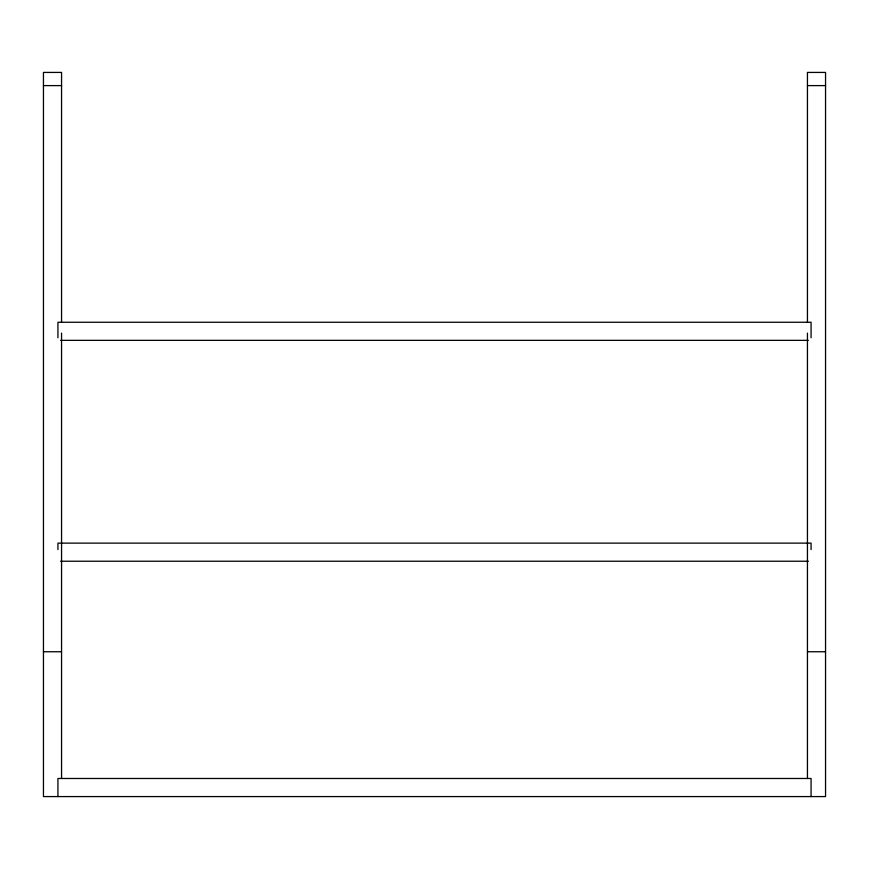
<?xml version="1.0" encoding="UTF-8"?>
<svg xmlns="http://www.w3.org/2000/svg" width="869" height="869" viewBox="0 0 869 869"><rect width="100%" height="100%" fill="white"/><g stroke="black" fill="none" stroke-linecap="round" stroke-linejoin="round"><path stroke-width="1.3" d="M43.45 85.607L61.558 85.607M807.442 85.607L825.55 85.607M60.645 340.355L808.355 340.355M60.645 561.233L808.355 561.233M43.45 651.75L61.558 651.75M807.442 651.75L825.55 651.75M811.07 337.769L811.07 322.258L57.93 322.258L57.93 337.769M811.07 549.588L811.07 543.125L57.93 543.125L57.93 549.588M811.07 796.58L811.07 778.483L57.93 778.483L57.93 796.58M807.442 322.258L807.442 72.42L825.55 72.42L825.55 796.58L43.45 796.58L43.45 72.42L61.558 72.42L61.558 322.258M807.442 333.099L807.442 778.483M61.558 333.099L61.558 778.483"/></g></svg>
